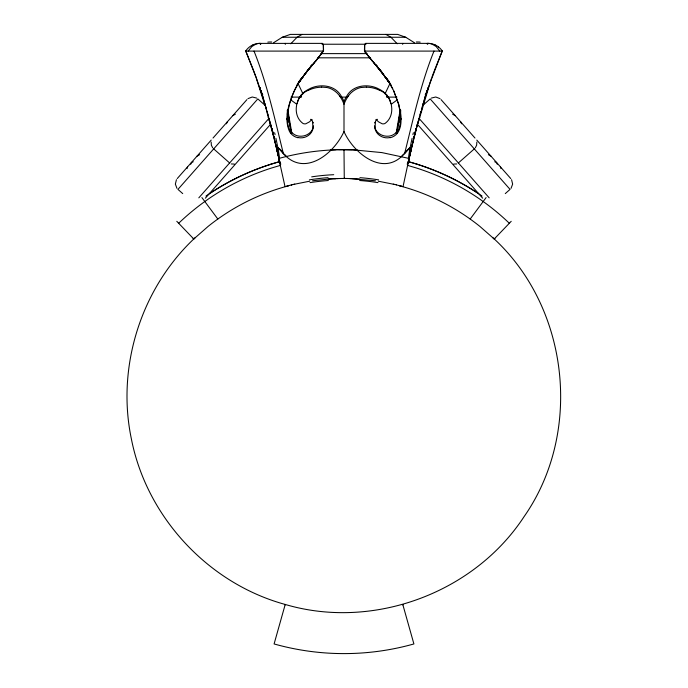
<?xml version="1.0" encoding="UTF-8"?>
<svg xmlns="http://www.w3.org/2000/svg" width="688" height="688" viewBox="0 0 688 688"><rect width="100%" height="100%" fill="white"/><g stroke="black" fill="none" stroke-linecap="round" stroke-linejoin="round"><path stroke-width="1.03" d="M347.449 178.493L344.249 178.467L344.249 178.02M344.249 150.104L344.138 149.657M365.337 52.047L364.442 50.473A17.062 0.576 -90 0 1 364.666 45.012M211.164 142.038L211.354 145.185L212.721 147.894M313.393 125.844C312.601 135.226 299.813 139.397 292.942 133.532C287.868 129.611 287.102 122.516 287.498 116.539C288.332 104.954 292.211 93.663 298.102 83.678M398.619 122.928L399.332 118.723L401.353 118.998M374.616 122.989L374.711 122.275M400.76 110.243L397.561 128.114M413.187 140.447L413.703 138.623L413.239 140.507M398.739 118.319L398.954 117.08M399.401 114.5L400.253 109.598M396.168 133.119L399.556 113.632M400.751 113.623C400.519 120.606 400.889 129.335 395.058 133.532C388.187 139.397 375.399 135.226 374.607 125.844M400.769 111.817L398.644 122.842M399.332 118.723L396.778 132.552M396.77 132.388L397.363 129.198M312.447 121.466A31.958 30.048 -4 0 0 311.776 119.463L311.784 119.359M396.89 133.102L397.26 131.279L396.83 133.3M407.932 163.52L408.225 162.153M407.958 163.391L407.821 164.028L408.749 160.235M408.337 161.62L408.921 158.911M408.104 162.703L408.199 162.265M408.302 161.775L409.179 157.793M344 104.077L344 131.58C353.615 153.441 384.128 178.046 404.716 153.175C413.29 118.843 420.738 84.005 433.982 51.093M411.106 149.915L410.039 154.645M409.67 156.253L409.953 154.92M409.79 155.729L413.032 141.401M409.334 157.724L409.816 155.531M411.097 149.244L411.613 147.034M409.068 158.773L409.222 158.18M411.028 149.554L403.03 186.646L401.482 186.216M409.179 158.283L409.429 157.234M299.16 81.313L298.222 83.489M408.93 159.461L408.749 160.141M408.853 159.702L408.956 159.255M299.039 81.829L298.919 82.345L299.461 81.58M411.768 146.381L412.327 144.016M408.655 160.545L408.835 159.857M301.086 79.292L299.013 82.336L299.263 81.322L299.013 82.336L298.334 82.345M408.474 161.31L408.62 160.768M414.976 133.111L414.52 135.011L414.735 134.255M415.672 130.213L415.208 132.148M408.466 161.422L408.319 162.015M412.49 143.319L413.006 141.178M415.913 129.232L416.154 128.243M414.296 135.906L413.918 137.445M414.494 135.123L414.838 133.842M416.644 126.257L416.765 125.758M415.027 133.076L414.692 134.332M415.208 132.371L415.432 131.494M414.89 133.541L415.088 132.741M415.5 131.124L415.707 130.316M415.294 131.933L415.561 130.978M416.102 128.854L416.24 128.303M415.913 129.499L416.128 128.673M416.997 125.336L416.524 127.22M416.67 126.678L416.954 125.594M417.238 124.519L417.375 123.986M415.139 133.223L413.849 138.082M415.199 133.016L416.438 128.389M415.303 133.171L410.229 153.269L409.953 147.516L405.327 152.143M416.713 127.34L417.005 126.265M415.526 132.354L417.805 122.619M417.298 125.173L418.51 120.71M418.295 120.839L417.96 122.06M417.668 123.135L417.281 124.528M420.033 115.18L420.583 113.21M417.977 123.341L429.966 83.248L442.229 51.093L364.425 51.093M418.872 118.757L419.087 118.009M419.628 116.057L419.302 117.235M421.194 111.017L420.721 112.712M285.073 604.976L285.219 604.451C208.335 583.493 146.613 517.049 131.365 438.841C116.186 366.515 141.281 287.661 195.461 237.403M419.972 114.844L420.445 113.193M375.553 121.466L374.891 128.278A12.436 11.679 0.9 0 0 390.087 137.531M421.495 109.951L421.804 108.885M422.105 107.818L422.406 106.76M420.686 112.342L420.927 111.49M421.942 107.973L421.434 109.745M422.716 105.711L423.318 103.63M422.2 107.087L422.458 106.219M422.776 105.126L423.223 103.621M423.636 102.564L423.954 101.489M422.664 105.066L423.146 103.458M423.834 101.583L423.464 102.796M424.272 100.422L424.591 99.364M424.178 100.422L424.41 99.657M423.387 102.667L423.86 101.127M282.673 152.143C276.387 144.721 277.152 148.496 278.21 155.729M424.909 98.298L425.236 97.24M425.27 96.862L424.857 98.212M425.554 96.191L426.035 94.66M424.092 100.362L424.324 99.614M425.468 96.225L426.018 94.454M425.218 96.776L424.78 98.16M426.182 94.179L426.646 92.734M426.199 93.903L426.672 92.39M425.425 96.105L425.838 94.815M426.947 91.779L427.274 90.764M426.964 91.504L427.454 90.223M426.594 92.484L426.233 93.602M424.806 97.378L425.029 96.681M427.85 88.786L427.618 89.492M427.626 89.689L431.531 78.294M187.007 168.637L187.6 166.84M426.938 91.452L427.248 90.515M428.091 87.737L427.652 89.311M425.528 95.185L425.743 94.548M425.459 95.443L425.803 94.428M427.583 89.337L428.168 87.772M426.397 92.639L426.207 93.198M426.913 91.151L427.136 90.506M427.893 88.331L427.583 89.225M426.13 93.465L426.44 92.562M427.007 90.945L427.257 90.24M431.926 77.211L434.326 70.726M438.428 47.223L438.523 46.965A17.08 17.062 89.5 0 0 435.186 44.935A17.105 17.08 88.9 0 0 427.996 43.378L427.988 43.86M434.739 69.651L441.851 51.97M190.714 164.277L191.488 162.428L193.259 161.775M226.455 123.788L227.229 121.939M390.904 85.424L391.145 84.848M442.006 51.6L442.229 51.093M344 131.58C333.121 155.187 302.772 178.14 282.003 151.936M344 103.544L344 101.334L345.213 98.814A66.676 39.483 0.7 0 1 346.331 96.896C352.024 85.407 366.936 83.429 377.626 88.365M386.355 95.95L386.785 94.97L388.763 97.816A20.7 19.548 -1.8 0 1 390.698 103.346M294.438 90.61C288.917 103.088 283.594 118.422 289.579 131.657A12.788 11.997 0.8 0 0 297.861 137.729M176.438 179.68L175.354 184.117L176.979 188.383M385.039 93.835L390.113 83.188M297.302 103.346A20.7 19.548 1.8 0 1 299.228 97.816L301.215 94.97L301.645 95.95M248.205 51.093L251.937 46.414L256.151 44.023A23.865 16.882 87.7 0 1 260.666 43.396L322.122 43.378A17.467 2.864 -88.9 0 1 323.343 44.918L323.334 51.093L321.958 53.019M475.279 147.894L476.646 145.185L476.836 142.038M511.021 188.383L512.646 184.117L511.562 179.68M299.013 82.336L300.837 79.584M301.043 79.283L309.015 68.68M323.334 45.012A17.062 0.576 90 0 1 323.558 50.508L317.615 58.609M323.025 51.54L322.371 52.46M301.464 78.681L302.316 77.477M299.727 81.201L300.269 80.444M348.248 96.191L346.683 98.599A41.134 38.889 10.5 0 0 343.991 104.258A41.134 38.889 -10.5 0 0 341.36 98.573L339.752 96.191M302.195 77.761L300.131 80.78L303.537 76.084M302.479 77.374L302.754 76.987L299.022 82.44A89.939 84.564 16.4 0 0 294.447 90.567M302.385 77.649L302.961 76.867M302.772 76.858L311.208 66.28M303.614 75.818L306.9 71.389M319.98 55.642L321.855 53.165M321.743 53.311L320.462 55.023M306.444 72.137L305.085 73.797M302.711 77.09L306.53 71.956M470.179 219.033L486.098 197.585M308.817 68.946L310.357 66.891M306.022 72.765L307.613 70.554M310.641 66.512L312.266 64.328M307.201 70.984L309.127 68.422M311.165 65.73L310.555 66.538M320.195 55.367L318.57 57.431M318.768 57.181L318.277 57.792M307.029 71.337L311.707 65.678M409.953 147.516L408.732 148.986M306.882 71.707L315.775 61.094M318.037 58.102L316.781 59.632M317.374 58.91L315.904 60.69M318.406 57.904L315.405 61.284M315.164 61.585L316.652 60.037M315.001 61.765L314.416 62.47M314.167 62.763L312.103 65.214M314.493 62.376L313.221 63.889M311.595 65.824L312.214 65.085M177.263 178.545L211.216 140.077M213.013 138.047L246.966 99.588M198.806 197.852L268.81 118.56M205.342 198.196L270.522 124.365M399.246 185.743L400.33 186.035A216.987 216.987 0 0 1 479.906 226.429L494.225 239.003L511.21 221.312M290.757 43.791L297.061 37.255L302.092 34.4M494.861 238.34L494.225 239.003M406.04 151.893L404.759 153.132M176.79 221.312L193.775 239.003L208.086 226.429A216.987 216.987 0 0 1 287.679 186.035L288.754 185.743M423.017 105.238L430.181 98.909L510.049 189.389L505.276 193.603M458.38 162.953L474.307 148.9M384.463 76.084L385.615 77.649L380.103 69.505M391.73 103.888L396.924 100.121M247.99 98.625L252.255 96.999L256.684 98.083M273.566 42.742L282.261 37.255L290.293 34.4L397.707 34.4L405.739 37.255L414.434 42.742M232.75 115.687L235.356 114.191M197.009 156.185L199.606 154.68M308.344 90.266C295.384 95.159 291.566 115.412 303.098 123.53A4.549 4.257 -1 0 0 305.807 123.788L309.368 121.914A20.451 19.169 -1.2 0 0 311.767 119.463M431.316 98.083L435.745 96.999L440.01 98.625M310.374 88.365C321.064 83.429 335.976 85.407 341.661 96.896A66.676 39.483 -0.7 0 1 342.787 98.814L344 101.334M270.719 164.286L276.06 162.66M276.748 162.445L279.638 161.646L279.165 159.857M278.743 161.895L270.358 164.38A242.692 242.692 0 0 0 209.72 193.491M280.42 165.387L271.872 167.915A238.409 238.409 0 0 0 178.674 223.265M288.048 185.803L285.021 186.629L278.743 158.472C298.093 153.149 318.097 150.199 338.161 149.726M288.048 185.803L291.454 184.926M456.746 163.95L453.641 164.071M291.213 184.986L291.918 184.805M291.686 184.866L293.32 184.47M292.856 184.582L293.793 184.35M293.552 184.41L309.695 181.193M294.266 184.246L294.731 184.135M234.359 164.071L231.254 163.95M361.51 87.479L366.351 87.092M312.541 180.763L330.713 178.88M291.222 132.552L288.668 118.723L286.647 118.998M267.83 42.123L268.526 42.028M328.202 179.043L336.131 178.613M331.203 178.846L331.693 178.82M330.593 150.018L331.186 149.993M332.184 178.794L333.663 178.717M331.779 149.958L335.047 149.821M333.998 178.699L334.635 178.674L334.153 178.691M285.305 43.396L285.305 44.359M335.142 178.648L335.632 178.631M335.28 178.648L336.071 178.613M335.925 178.622L337.206 178.579M335.641 149.795L336.234 149.778M336.871 178.588L337.361 178.57M337.129 178.579L338.487 178.536M337.602 178.562L339.236 178.519M337.713 149.735L352.531 149.803M338.909 149.709L339.648 149.692M339.124 178.527L342.031 178.476M299.882 96.741L301.06 96.724M340.018 178.502L340.56 178.493M340.096 149.683L340.835 149.674M340.818 178.493L341.343 178.484M427.945 43.378L365.878 43.378A17.467 2.864 88.9 0 0 364.657 44.918L364.769 51.239M341.282 149.674L342.099 149.666M341.687 178.484L342.409 178.476M342.28 178.476L344.533 178.467M342.538 149.657L343.355 149.657M282.261 37.255L405.739 37.255M269.275 41.994L271.708 41.994M416.292 41.994L418.725 41.994M322.534 44.23L365.466 44.23M253.261 69.651L245.771 51.093L323.575 51.093M321.029 53.621L366.971 53.621M317.83 57.818L370.17 57.818M291.067 97.111L301.421 97.111M340.801 97.111L347.199 97.111M386.579 97.111L396.933 97.111M343.725 149.657L344.172 149.657M321.649 87.092L326.49 87.479M344.267 178.467L344 149.657L344 150.104M344.8 178.467L345.591 178.476M245.668 51.093A17.062 17.054 -27 0 1 249.477 46.965A17.08 17.062 -89.5 0 1 252.814 44.935A17.105 17.08 -88.9 0 1 260.004 43.378L260.675 43.877M384.773 76.239L388.987 82.336L389.666 82.345M345.17 149.657L357.244 150.01M345.858 178.476L346.657 178.484M346.915 178.484L349.186 178.527M386.94 96.724L388.118 96.741M347.715 178.502L348.24 178.51M348.764 178.519L375.459 180.763M349.822 178.545L351.396 178.596M351.929 178.613L359.798 179.043M353.348 149.838L381.917 152.598L409.248 158.472M402.661 43.396L402.695 44.359M419.474 42.028L420.17 42.123M378.305 181.193L395.032 184.547M393.269 184.135L393.734 184.246M394.207 184.35L394.68 184.47M394.912 184.522L396.434 184.891M396.314 184.866L399.952 185.803M399.952 185.803L401.611 186.25M408.362 161.646L413.084 162.979M408.5 161.671L410.332 162.187M407.58 165.387L416.128 167.915A238.409 238.409 0 0 1 509.326 223.265M411.046 162.402L417.642 164.38M413.729 163.185L417.281 164.286M494.741 161.775L496.512 162.428L497.286 164.277M385.805 77.761L388.978 82.44A89.939 84.564 -16.4 0 1 393.553 90.567L394.551 92.278M379.656 90.266C392.616 95.159 396.434 115.412 384.902 123.53A4.549 4.257 1 0 1 382.193 123.788L378.632 121.914A20.451 19.169 1.2 0 1 376.233 119.463L376.216 119.359M385.908 34.4L390.939 37.255L397.243 43.791M452.644 114.191L455.25 115.687M488.394 154.68L490.991 156.185M291.076 100.121L296.27 103.888M264.983 105.238L257.819 98.909L177.951 189.389L182.724 193.603M213.693 148.9L229.62 162.953M283.241 153.132C274.779 119.033 267.228 83.962 254.018 51.093M492.539 237.403C569.122 306.762 583.252 431.995 524.058 516.671C474.006 593.202 372.905 630.371 285.219 604.451L274.099 643.951A258.017 258.017 0 0 0 413.901 643.951L402.798 604.52L402.927 604.976M193.139 238.323L193.775 239.003M441.034 99.588L474.987 138.047M476.784 140.077L510.737 178.545M419.19 118.56L489.194 197.852M417.478 124.365L482.658 198.196M279.268 148.986L278.047 147.516M375.897 65.214L373.833 62.763M374.272 63.287L374.779 63.889M375.786 65.085L376.405 65.824M373.507 62.376L374.014 62.986M376.293 65.678L381.978 72.765M373.584 62.47L372.999 61.765M376.792 66.28L386.183 78.432M372.836 61.585L372.234 60.854M372.595 61.284L369.963 58.102M372.096 60.69L370.626 58.91M381.118 71.707L365.147 52.116M370.385 58.609L369.189 57.138M369.723 57.792L368.261 55.952M381.47 71.956L382.82 73.831M368.261 55.96L367.065 54.404M367.573 55.074L366.128 53.139M376.835 65.73L377.445 66.538M378.873 68.422L380.799 70.984M375.734 64.328L377.359 66.512M377.643 66.891L379.183 68.946M381.1 71.389L384.386 75.818M366.833 54.085L366.257 53.311M378.985 68.68L379.793 69.763M385.289 77.09L381.565 72.137M201.902 197.585L217.821 219.033M364.975 51.54L366.042 53.019M386.364 78.527L388.273 81.201M385.684 77.477L386.957 79.283M386.751 79.215L388.428 81.562M365.629 52.46L364.666 51.437M388.539 81.58L389.778 83.489M386.149 78.131L386.57 78.724M387.163 79.584L389.081 82.345L388.961 81.829M389.898 83.678L392.71 88.821M439.795 51.093L436.063 46.414L431.849 44.023A23.865 16.882 -87.7 0 0 427.334 43.396L427.334 44.359M297.887 83.188L302.961 93.835M393.562 90.61L398.773 104.395M394.267 92.175L399.049 105.436L400.579 113.314M296.855 84.848L297.096 85.424M245.771 51.093L245.994 51.6M460.771 121.939L461.545 123.788M246.132 51.944L255.902 77.056L264.519 104.051M253.674 70.726L256.074 77.211M274.417 138.985L274.813 140.447M256.469 78.294L260.374 89.689M260.417 89.337L259.849 87.72L260.417 89.225M287.231 111.817L289.381 122.928M260.743 90.24L261.087 91.151M260.864 90.506L261.027 90.971M261.56 92.562L261.87 93.465M261.603 92.639L261.793 93.198M259.832 87.772L260.382 89.492M262.197 94.428L262.541 95.443M262.257 94.548L262.472 95.185M260.752 90.515L261.062 91.452M500.4 166.84L500.993 168.637M262.971 96.681L263.194 97.378M259.823 87.78L260.107 88.657M261.406 92.484L261.767 93.602M260.546 90.223L261.036 91.504M260.726 90.764L261.053 91.779M262.162 94.815L262.575 96.105M261.328 92.39L261.638 93.379M261.354 92.734L261.801 93.903M262.782 96.776L263.22 98.16M261.509 93.215L261.818 94.179M261.982 94.454L262.532 96.225M261.965 94.66L262.446 96.191M263.676 99.614L263.908 100.362M262.73 96.862L263.143 98.212M264.14 101.127L264.613 102.667M262.764 97.24L263.091 98.298M263.59 99.657L263.822 100.422M264.854 103.458L265.336 105.066M263.409 99.364L263.728 100.422M264.166 101.583L264.536 102.796M264.777 103.621L265.224 105.126M264.046 101.489L264.364 102.564M265.542 106.219L265.8 107.087M264.682 103.63L268.028 114.844M266.058 107.973L266.566 109.745M264.983 104.662L265.284 105.711M265.594 106.76L265.895 107.818M267.073 111.49L267.314 112.342M266.196 108.885L266.505 109.951M267.211 113.357L272.474 132.354M312.447 121.466L313.109 128.278A12.436 11.679 -0.9 0 1 297.913 137.531M266.806 111.017L267.279 112.712M268.372 116.057L268.698 117.235M267.417 113.21L267.967 115.18M268.913 118.009L269.326 119.488M270.719 124.528L270.195 122.619M269.705 120.839L270.04 122.06M269.49 120.71L270.702 125.173M270.995 126.265L271.287 127.34M274.151 138.082L273.523 135.708M271.562 128.389L273.48 135.57M272.697 133.171L277.771 153.269L276.972 149.554M270.625 123.986L270.762 124.519M398.438 104.112L399.59 109.263M271.046 125.594L271.476 127.22M271.003 125.336L271.442 127.013M289.381 122.851L288.668 118.723M271.76 128.303L272.104 129.662M271.872 128.673L272.087 129.499M272.31 130.462L272.792 132.148M272.293 130.316L272.5 131.124M272.439 130.978L272.706 131.933M272.568 131.494L272.792 132.371M272.912 132.741L273.11 133.541M272.973 133.076L273.308 134.332M273.162 133.842L273.506 135.123M273.265 134.255L273.454 135.011L273.024 133.111M271.235 125.758L271.356 126.257M273.704 135.906L274.082 137.445M271.846 128.243L272.087 129.232M272.328 130.213L272.448 130.694M388.737 81.304L388.987 82.336M274.994 141.178L275.51 143.319M280.042 163.391L280.179 164.028L279.569 161.577M279.689 161.981L279.345 160.545M275.673 144.016L276.232 146.381M276.387 147.034L276.903 149.244M279.07 159.461L279.251 160.141M279.027 159.255L279.147 159.702M274.357 138.709L274.761 140.507M278.778 158.18L278.932 158.773M278.821 158.283L278.322 156.116M277.754 153.192L278.898 158.102M278.571 157.234L278.7 157.767M274.968 141.401L277.961 154.645M278.047 154.92L278.33 156.253M276.894 149.915L277.505 152.616M278.821 157.793L279.698 161.775M291.17 133.3L290.74 131.279L291.11 133.102M279.079 158.911L279.663 161.62M279.801 162.265L279.896 162.703M279.775 162.153L280.068 163.52M291.23 132.388L290.637 129.198M290.233 127.022L287.24 110.243M287.575 115.455L287.249 113.623M399.625 109.426C401.25 116.693 402.17 124.812 398.421 131.657A12.788 11.997 -0.8 0 1 390.139 137.729M287.747 109.598L288.599 114.5M289.046 117.08L289.261 118.319M288.444 113.632L291.832 133.119M313.289 122.275L313.384 122.989M400.149 112.789L400.425 115.455M435.186 44.935L435.186 45.7M365.878 43.378L365.878 44.342M322.122 43.378L322.122 44.342M260.666 43.396L260.666 44.359M260.012 43.378L260.012 43.86M252.814 44.935L252.814 45.7M311.69 176.859A177.246 148.015 0.1 0 1 333.732 174.7M310.021 182.621A183.662 152.684 -0.6 0 1 328.348 180.514M309.394 179.86A183.662 155.522 -0.2 0 1 328.064 177.676M359.936 177.676A183.662 155.522 0.2 0 1 378.606 179.86M359.652 180.514A183.662 152.684 0.6 0 1 377.979 182.621M425.218 95.013A37.659 3.388 -75.7 0 1 425.451 94.368M408.405 159.53A42.966 2.915 -75.5 0 1 412.112 138.262M412.92 134.659A42.966 2.915 -75.5 0 1 413.368 132.75M262.549 94.368A37.659 3.388 75.7 0 1 262.782 95.013M274.632 132.75A42.966 2.915 75.5 0 1 275.08 134.659M275.888 138.262A42.966 2.915 75.5 0 1 279.595 159.53M417.263 164.329A242.21 242.21 0 0 1 482.039 196.071M417.728 164.38A242.692 242.692 0 0 1 478.375 193.491M205.961 196.071A242.21 242.21 0 0 1 270.737 164.329M298.644 82.147A103.2 93.645 -4.2 0 1 301.052 78.509M281.874 151.945A16.443 4.756 47.1 0 1 279.173 149.021M280.42 162.497A65.025 1.815 74.4 0 1 280.704 164.484M285.941 155.626A78.948 37.247 73.4 0 1 282.949 153.252M268.277 117.261A34.83 0.662 74.7 0 1 269.111 120.28M301.224 94.978A25.361 20.743 -0.6 0 1 310.417 88.442M310.752 119.282A15.729 14.895 -1.7 0 1 310.546 119.488M339.777 96.174A27.099 25.516 -5.1 0 0 336.724 92.622L334.961 91.203A19.204 17.957 -1.3 0 0 326.508 87.402M308.37 90.309A29.309 27.21 0.1 0 1 321.649 87.161M438.523 46.965A17.062 17.054 27 0 1 442.332 51.093M375.553 121.466A31.958 30.048 4 0 1 376.224 119.463M408.827 149.021A16.443 4.756 -47.1 0 1 406.126 151.945M407.296 164.484A65.025 1.815 -74.4 0 1 407.58 162.497M405.051 153.252A78.948 37.247 -73.4 0 1 402.059 155.626M386.983 78.492A102.65 93.181 4.1 0 1 389.382 82.139M418.889 120.28A34.83 0.662 -74.7 0 1 419.723 117.261M377.583 88.442A25.361 20.743 0.6 0 1 386.776 94.978M377.454 119.488A15.729 14.895 1.7 0 1 377.248 119.282M348.223 96.174A27.099 25.516 5.1 0 1 351.276 92.622L353.039 91.203A19.204 17.957 1.3 0 1 361.492 87.402M366.351 87.161A29.309 27.21 -0.1 0 1 379.63 90.309M414.081 136.878C413.419 139.647 414.735 134.203 414.081 136.878M273.772 136.284L274.134 137.798L273.772 136.284"/></g></svg>
